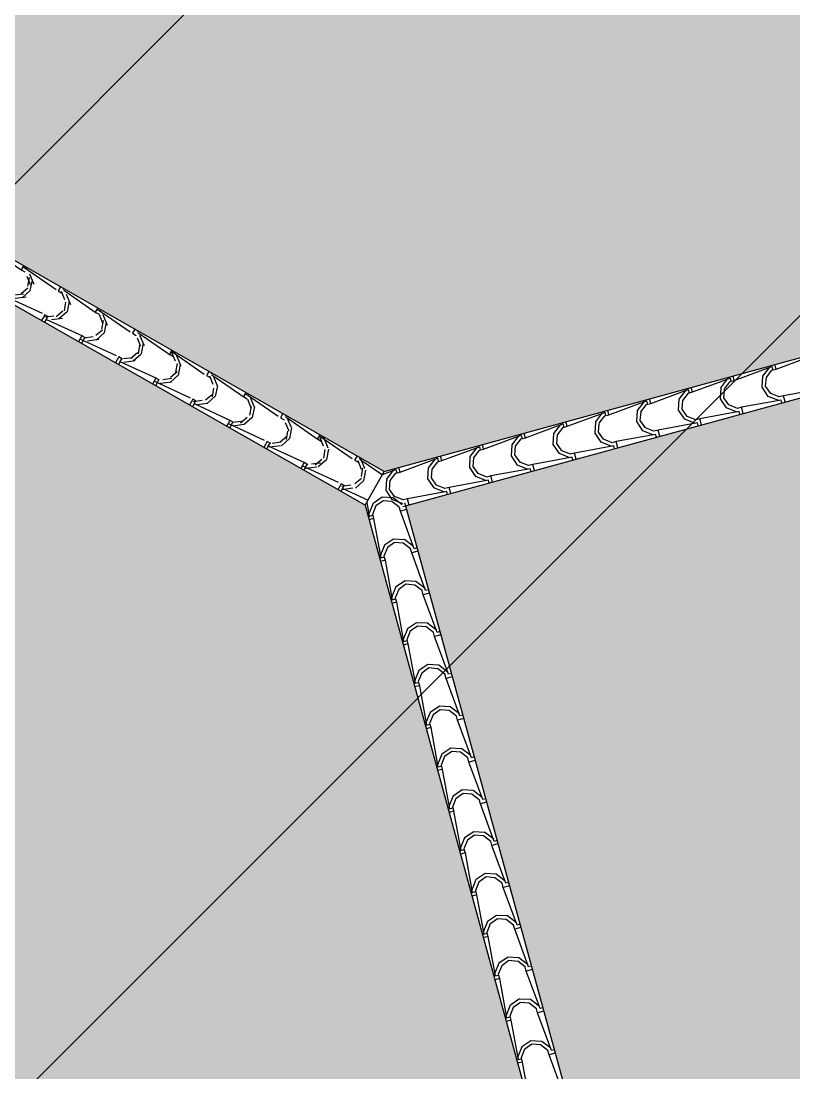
# Model space of a CAD drawing. Header units: millimetres. Extents: x 648844 to 649530, y 1246379 to 1246752.
# Drawn here: x 649079.404 to 649082.385, y 1246504.641 to 1246508.696 of the extents above; entities that cross this region are included whole.
import ezdxf

# ---------------------------------------------------------------- set-up
doc = ezdxf.new("R2010")
doc.units = ezdxf.units.MM
doc.header["$LTSCALE"] = 20
doc.header["$MEASUREMENT"] = 0
doc.layers.get('0').update_dxf_attribs({"linetype": 'CONTINUOUS'})
doc.layers.add('TECHO', color=30, linetype='CONTINUOUS')

# ---------------------------------------------------------------- blocks, each defined once
blk = doc.blocks.new('TEJA45')
at = {"layer": 'TECHO'}
for p, q in [((-2.791060866912261, 1.639021882473276), (-2.691808415566562, 1.757179392104817)), ((-2.597225072894851, 1.662638352152683), (-2.715382582526395, 1.563385900806985)), ((-2.909218587385205, 1.520864411870047), (-2.809966136039506, 1.639021921501588)), ((-2.821909946394939, 1.589240691564164), (-2.816002022904613, 1.632959047816879)), ((-2.809919850344563, 1.639012047651438), (-2.813486909935556, 1.64257910724243)), ((-2.809919850344592, 1.639012047651423), (-2.800467246893689, 1.62955944420052)), ((-2.807545004639749, 1.591933683051629), (-2.802818737377372, 1.627380892328379)), ((-2.800467246893668, 1.648464651102348), (-2.80403430648466, 1.65203171069334)), ((-2.80283039775626, 1.627196293337814), (-2.79101464344263, 1.639012047651441)), ((-2.791014643442765, 1.639012047651441), (-2.800467246893668, 1.648464651102344)), ((-2.802830843183607, 1.55154458439295), (-2.821736066400995, 1.589354950280196)), ((-2.793201017100024, 1.561195251157582), (-2.807379930822783, 1.591916288059789)), ((-2.715382543497967, 1.544480631679839), (-2.833540053129511, 1.445228180334141)), ((-2.76504403120866, 1.532674575449917), (-2.802854397095906, 1.551579798667305)), ((-2.762508671201701, 1.547003621592701), (-2.793229708103908, 1.56118253531546)), ((-2.727084105028048, 1.55159078731074), (-2.762531314304795, 1.546864520048366)), ((-2.715393815835661, 1.563391220044263), (-2.727209570149292, 1.551575465730636)), ((-2.697968289306679, 1.545965693515353), (-2.715393815835554, 1.563391220044231)), ((-2.707420892757582, 1.536513090064457), (-2.715393815835547, 1.544486013142421)), ((-3.027376307857843, 1.402706941267166), (-2.928123856512144, 1.520864450898706)), ((-2.940068521951446, 1.471082315130367), (-2.934160598461119, 1.514800671383082)), ((-2.928077393480834, 1.520854504515164), (-2.931644453071826, 1.524421564106159)), ((-2.928077393480862, 1.520854504515153), (-2.918624790029959, 1.51140190106425)), ((-2.92570245525399, 1.473777201962687), (-2.920976187991613, 1.509224411239437)), ((-2.918624790029938, 1.530307107966074), (-2.92219184962093, 1.533874167557062)), ((-2.920987940892537, 1.50903875020154), (-2.909172186578907, 1.520854504515167)), ((-2.909172186579035, 1.520854504515167), (-2.918624790029938, 1.53030710796607)), ((-2.721399827845751, 1.538451011015471), (-2.765118184098469, 1.532543087525148)), ((-2.920988373062372, 1.433386853145059), (-2.939893596279759, 1.471197219032305)), ((-2.911357425870584, 1.443038787966014), (-2.925536339593343, 1.473759824868221)), ((-2.833540014101025, 1.426322911207034), (-2.95169752373257, 1.327070459861336)), ((-2.883201762456515, 1.414517045571142), (-2.921012128343762, 1.433422268788529)), ((-2.880665134393212, 1.428847212822195), (-2.911386171295419, 1.443026126544954)), ((-2.839558204279591, 1.420292435458908), (-2.883276560532309, 1.414384511968585)), ((-2.845240586117015, 1.43343333669646), (-2.880687795393762, 1.428707069434086)), ((-2.833551358971938, 1.445233676907993), (-2.845367113285569, 1.433417922594366)), ((-2.81612583244295, 1.427808150379082), (-2.833551358971825, 1.445233676907957)), ((-2.825578435893853, 1.418355546928183), (-2.833551358971818, 1.426328470006148)), ((-3.145534028330495, 1.284549470664281), (-3.046281576984796, 1.402706980295822)), ((-3.058227097507704, 1.352923938698371), (-3.052319174017377, 1.396642294951086)), ((-3.046234936617104, 1.402696961378897), (-3.049801996208103, 1.406264020969893)), ((-3.04623493661714, 1.402696961378876), (-3.036782333166236, 1.393244357927973)), ((-3.043859905868239, 1.355620720873752), (-3.039133638605861, 1.391067930150502)), ((-3.036782333166215, 1.412149564829807), (-3.0403493927572, 1.415716624420792)), ((-3.039145484028815, 1.390881207065267), (-3.027329729715184, 1.402696961378894)), ((-3.027329729715305, 1.402696961378897), (-3.036782333166208, 1.4121495648298)), ((-3.039145902941115, 1.315229121897154), (-3.058051126158503, 1.3530394877844)), ((-3.029513834641143, 1.32488232477445), (-3.043692748363902, 1.355603361676657)), ((-3.154939876302478, 1.293992021693526), (-3.15850693589347, 1.297559081284522)), ((-2.951697484704127, 1.308165190734183), (-3.069854994335671, 1.208912739388484)), ((-3.00135949370442, 1.296359515692391), (-3.039169859591667, 1.315264738909779)), ((-2.998821597584737, 1.310690804051681), (-3.029542634486944, 1.32486971777444)), ((-2.957716580713459, 1.302133859902348), (-3.001434936966177, 1.296225936412025)), ((-2.963397067206891, 1.315275886082055), (-2.998844276483638, 1.310549618819682)), ((-2.951708902108216, 1.327076133771723), (-2.963524656421846, 1.315260379458095)), ((-2.93428337557922, 1.309650607242808), (-2.951708902108102, 1.327076133771691)), ((-2.943735979030116, 1.300198003791909), (-2.951708902108088, 1.308170926869881)), ((-3.263691748803296, 1.166392000061222), (-3.164439297457598, 1.284549509692763)), ((-3.176385673064452, 1.23476556226278), (-3.170477749574125, 1.278483918515494)), ((-3.164392479753374, 1.28453941824262), (-3.167959539344373, 1.288106477833619)), ((-3.16439247975341, 1.284539418242609), (-3.154939876302507, 1.275086814791706)), ((-3.16201735648248, 1.237464239784806), (-3.157291089220102, 1.272911449061557)), ((-3.157303027165092, 1.272723663928993), (-3.145487272851462, 1.28453941824262)), ((-3.145487272851575, 1.28453941824262), (-3.154939876302478, 1.293992021693523)), ((-3.157303432819873, 1.197071390649249), (-3.176208656037261, 1.234881756536495)), ((-3.147670243411703, 1.206725861582878), (-3.161849157134462, 1.237446898485086)), ((-3.273097419438756, 1.175834478557256), (-3.276664479029741, 1.179401538148245)), ((-3.069854955307193, 1.190007470261374), (-3.188012464938737, 1.090755018915676)), ((-3.119517224952311, 1.178201985813626), (-3.157327590839557, 1.197107209031014)), ((-3.116978060776262, 1.192534395281175), (-3.147699097678469, 1.206713309003934)), ((-3.075874957147306, 1.183975284345788), (-3.119593313400024, 1.178067360855465)), ((-3.081553548295865, 1.197118435467772), (-3.117000757572612, 1.192392168205398)), ((-3.069866445244493, 1.208918590635452), (-3.081682199558124, 1.197102836321825)), ((-3.052440918715497, 1.191493064106538), (-3.069866445244365, 1.20891859063541)), ((-3.061893522166393, 1.182040460655639), (-3.069866445244358, 1.190013383733604)), ((-3.381849469276368, 1.048234529457822), (-3.282597017930669, 1.166392039089363)), ((-3.294544248621207, 1.116607185827174), (-3.288636325130881, 1.160325542079889)), ((-3.282550022889659, 1.166381875106353), (-3.286117082480651, 1.169948934697345)), ((-3.28255002288968, 1.166381875106332), (-3.273097419438777, 1.156929271655429)), ((-3.280174807096721, 1.119307758695868), (-3.275448539834343, 1.154754967972618)), ((-3.27546057030137, 1.154566120792719), (-3.263644815987739, 1.166381875106346)), ((-3.263644815987853, 1.166381875106349), (-3.273097419438756, 1.175834478557253)), ((-3.275460962698638, 1.078913659401358), (-3.294366185916026, 1.116724025288605)), ((-3.265826652182639, 1.088569398392131), (-3.280005565905398, 1.119290435294339)), ((-3.391254962575026, 1.057676935420989), (-3.394822022166011, 1.061243995011978)), ((-3.381802359124123, 1.048224331970079), (-3.391254962575026, 1.057676935420982)), ((-3.188012425910266, 1.071849749788566), (-3.30616993554181, 0.9725972984428672)), ((-3.237674956200188, 1.060044455934861), (-3.275485322087434, 1.078949679152249)), ((-3.235134523969421, 1.074377986511426), (-3.265855560871628, 1.088556900234185)), ((-3.194033333579362, 1.065816708789466), (-3.237751689832081, 1.059908785299143)), ((-3.199710029384846, 1.078960984853495), (-3.235157238661593, 1.074234717591121)), ((-3.18802398838077, 1.090761047499182), (-3.199839742694401, 1.078945293185555)), ((-3.170598461851768, 1.073335520970264), (-3.188023988380642, 1.090761047499139)), ((-3.180051065302663, 1.063882917519361), (-3.188023988380642, 1.071855840597337)), ((-3.500007189749034, 0.9300770588549305), (-3.400754738403336, 1.048234568486471)), ((-3.412702824177472, 0.9984488093951853), (-3.406794900687146, 1.0421671656479)), ((-3.400707566025922, 1.048224331970076), (-3.404274625616914, 1.051791391561068)), ((-3.400707566025957, 1.048224331970065), (-3.391254962575054, 1.038771728519162)), ((-3.398332257710976, 1.001151277606926), (-3.393605990448599, 1.036598486883676)), ((-3.393618113437647, 1.036408577656445), (-3.381802359124016, 1.048224331970072)), ((-3.393618492577396, 0.9607559281534783), (-3.412523715794784, 0.9985662940407245)), ((-3.383983060952815, 0.9704129351997395), (-3.398161974675574, 1.001133972101947)), ((-3.518865109162199, 0.9300667888338054), (-3.522432168753198, 0.933633848424801)), ((-3.509412505711303, 0.9395193922847085), (-3.512979565302295, 0.943086451875697)), ((-3.4999599022604, 0.9300667888337983), (-3.509412505711303, 0.9395193922847014)), ((-3.306169896513282, 0.9536920293157962), (-3.424327406144826, 0.8544395779700977)), ((-3.355832687448093, 0.9418869260561102), (-3.393643053335339, 0.9607921492734981)), ((-3.353290987159291, 0.9562215777401519), (-3.384012024061498, 0.970400491462911)), ((-3.312191710014105, 0.9476581332327818), (-3.355910066266823, 0.9417502097424588)), ((-3.31786651047382, 0.9608035342392149), (-3.353313719750567, 0.9560772669768411)), ((-3.306181531517048, 0.9726035043629118), (-3.317997285830678, 0.9607877500492847)), ((-3.288756004988038, 0.9551779778339942), (-3.306181531516913, 0.9726035043628727)), ((-3.298208608438941, 0.9457253743830982), (-3.306181531516906, 0.9536982974610595)), ((-3.618164910221822, 0.8119195882518788), (-3.518912458876123, 0.9300770978834194)), ((-3.530861399734214, 0.8802904329595833), (-3.524953476243887, 0.9240087892122979)), ((-3.518865109162228, 0.9300667888337877), (-3.509412505711325, 0.9206141853828846)), ((-3.516489708325459, 0.8829947965161828), (-3.511763441063081, 0.918442005792933)), ((-3.511775656573924, 0.9182510345201713), (-3.499959902260294, 0.9300667888337983)), ((-3.511776022456154, 0.8425981969055734), (-3.530681245673541, 0.8804085627928195)), ((-3.502139469723382, 0.8522564720081682), (-3.516318383446141, 0.8829775089103755)), ((-3.471447450350816, 0.8380651689696457), (-3.502168487253023, 0.8522440826924047)), ((-3.424339074653325, 0.8544459612266415), (-3.436154828966956, 0.8426302069130145)), ((-3.406913548124315, 0.8370204346977168), (-3.42433907465319, 0.8544459612265918)), ((-3.736322630694765, 0.693762117648653), (-3.637070179349067, 0.8119196272801936)), ((-3.637022652298469, 0.8119092456975316), (-3.640589711889469, 0.8154763052885272)), ((-3.637022652298498, 0.8119092456975174), (-3.627570048847595, 0.8024566422466144)), ((-3.627570048847574, 0.8213618491484418), (-3.631137108438566, 0.8249289087394338)), ((-3.629933199710202, 0.8000934913838975), (-3.618117445396571, 0.8119092456975245)), ((-3.61811744539667, 0.8119092456975316), (-3.627570048847574, 0.8213618491484347)), ((-3.424327367116383, 0.8355343088429557), (-3.542484876747928, 0.7362818574972572)), ((-3.473990418695976, 0.8237293961773489), (-3.511800784583222, 0.8426346193947367)), ((-3.430350086447064, 0.8294995576763391), (-3.474068442699782, 0.8235916341860161)), ((-3.436022991562787, 0.8426460836249312), (-3.471470200839534, 0.8379198163625574)), ((-3.416366151575211, 0.8275678312468173), (-3.424339074653183, 0.8355407543247892)), ((-3.649019975290479, 0.7621320565275838), (-3.643112051800152, 0.8058504127802983)), ((-3.634647158939579, 0.7648383154281468), (-3.629920891677202, 0.800285524704897)), ((-3.629933552334919, 0.7244404656576862), (-3.648838775552306, 0.7622508315449323)), ((-3.620295878494325, 0.7341000088174248), (-3.634474792217084, 0.764821045719632)), ((-3.589603913543165, 0.719908760199516), (-3.620324950445372, 0.734087673922275)), ((-3.542496617789602, 0.7362884180903713), (-3.554312372103233, 0.7244726637767442)), ((-3.525071091260585, 0.7188628915614501), (-3.54249661778946, 0.7362884180903251)), ((-3.854480351167602, 0.5756046470455338), (-3.755227899821904, 0.6937621566770744)), ((-3.75518019543474, 0.6937517025612614), (-3.758747255025732, 0.697318762152257)), ((-3.755180195434768, 0.6937517025612472), (-3.745727591983865, 0.6842990991103441)), ((-3.745727591983844, 0.703204306012168), (-3.749294651574829, 0.7067713656031565)), ((-3.748090742846479, 0.6819359482476237), (-3.736274988532848, 0.6937517025612507)), ((-3.736274988532941, 0.6937517025612578), (-3.745727591983844, 0.7032043060121609)), ((-3.542484837719485, 0.7173765883701151), (-3.660642347351029, 0.6181241370244166)), ((-3.592148149943888, 0.705571866298591), (-3.629958515831134, 0.7244770895159789)), ((-3.548508462881806, 0.7113409821196583), (-3.592226819134524, 0.7054330586293354)), ((-3.554179472650858, 0.7244886330107718), (-3.589626681927605, 0.719762365748398)), ((-3.534523694711481, 0.7094102881105471), (-3.542496617789453, 0.7173832111885154)), ((-3.767178550847227, 0.6439736800919889), (-3.7612706273569, 0.6876920363447034)), ((-3.752804609553827, 0.6466818343392049), (-3.74807834229145, 0.682129043615955)), ((-3.748091082213669, 0.6062827344097776), (-3.766996305431057, 0.6440931002970238)), ((-3.738452287264877, 0.6159435456258606), (-3.752631200987636, 0.6466645825280679)), ((-3.707760376733852, 0.601752351428626), (-3.738481413636059, 0.6159312651513851)), ((-3.66065416092588, 0.618130874954101), (-3.67246991523951, 0.606315120640474)), ((-3.643228634396856, 0.6007053484251763), (-3.660654160925731, 0.6181308749540513)), ((-3.972638071640318, 0.4574471764425745), (-3.87338562029462, 0.5756046860741151)), ((-3.885337126403741, 0.5258153036581881), (-3.879429202913414, 0.5695336599109027)), ((-3.873337738571017, 0.5755941594249876), (-3.876904798162009, 0.5791612190159832)), ((-3.873337738571045, 0.5755941594249734), (-3.863885135120142, 0.5661415559740703)), ((-3.863885135120121, 0.5850467628758977), (-3.867452194711113, 0.5886138224668898)), ((-3.866248285982756, 0.5637784051113499), (-3.854432531669126, 0.5755941594249769)), ((-3.854432531669218, 0.5755941594249876), (-3.863885135120121, 0.5850467628758906)), ((-3.66064230832248, 0.5992188678973811), (-3.778799817954024, 0.4999664165516826)), ((-3.710305881191765, 0.5874143364198297), (-3.748116247079011, 0.6063195596372175)), ((-3.666666839313869, 0.59318240656334), (-3.710385195566587, 0.587274483073017)), ((-3.672335953740742, 0.6063311823963673), (-3.707783163017488, 0.6016049151339935)), ((-3.652681237847752, 0.5912527449742733), (-3.660654160925723, 0.5992256680522452)), ((-3.870962060168189, 0.5285253532493641), (-3.866235792905812, 0.5639725625261143)), ((-3.856608696035053, 0.497787082433458), (-3.870787609757812, 0.5285081193356653)), ((-3.86624861209242, 0.4881250031618727), (-3.885153835309808, 0.5259353690491189)), ((-3.828463612439649, 0.4692568065410647), (-3.866273978326895, 0.4881620297584526)), ((-3.825916839926194, 0.4835959426584964), (-3.856637876828401, 0.4977748563812554)), ((-3.790492434829723, 0.4881737317820871), (-3.825939644106469, 0.4834474645197133)), ((-3.778811704062157, 0.4999733318178308), (-3.790627458375788, 0.4881575775042037)), ((-3.761386177533133, 0.4825478052889061), (-3.778811704062008, 0.499973331817781)), ((-4.090795792113177, 0.3392897058394375), (-3.991543340767478, 0.4574472154709781)), ((-4.00349570195975, 0.4076569272280004), (-3.997587778469423, 0.451375283480715)), ((-3.99149528170728, 0.4574366162887209), (-3.995062341298265, 0.4610036758797094)), ((-3.991495281707316, 0.4574366162886996), (-3.982042678256413, 0.4479840128377965)), ((-3.982042678256384, 0.4668892197396239), (-3.985609737847369, 0.4704562793306124)), ((-3.984405829119034, 0.4456208619750761), (-3.972590074805403, 0.4574366162887031)), ((-3.972590074805481, 0.4574366162887173), (-3.982042678256384, 0.4668892197396204)), ((-3.778799778925574, 0.481061147424537), (-3.896957288557118, 0.3818086960788385)), ((-3.784825215748612, 0.4750238310066557), (-3.82854357200133, 0.4691159075163327)), ((-3.770838780984036, 0.4730952018380066), (-3.778811704062001, 0.4810681249159714)), ((-3.984406141971199, 0.3699672719140104), (-4.003311365188587, 0.4077776378012565)), ((-3.98911951078243, 0.4103688721604328), (-3.984393243520053, 0.445816081437183)), ((-3.974765104806004, 0.379630619242711), (-3.988944018528763, 0.4103516561449183)), ((-3.946621343687589, 0.3510992766623282), (-3.984431709574835, 0.3700044998797161)), ((-3.944073303117726, 0.3654395338879866), (-3.974794340019933, 0.3796184476107456)), ((-3.908648915917794, 0.3700162811679313), (-3.944096125194541, 0.3652900139055575)), ((-3.896969247198435, 0.3818157886815605), (-3.908785001512065, 0.3700000343679335)), ((-3.879543720669396, 0.3643902621526323), (-3.896969247198271, 0.3818157886815072)), ((-4.208953512586021, 0.2211322352363077), (-4.109701061240322, 0.3392897448678482)), ((-4.121654277516505, 0.2894985507923984), (-4.115746354026179, 0.333216907045113)), ((-4.109652824843558, 0.3392790731524506), (-4.11321988443455, 0.3428461327434462)), ((-4.109652824843586, 0.3392790731524329), (-4.100200221392683, 0.3298264697015298)), ((-4.107276961396558, 0.2922123910723933), (-4.10255069413418, 0.3276596003491434)), ((-4.100200221392662, 0.3487316766033537), (-4.103767280983654, 0.3522987361943422)), ((-4.102563372255311, 0.3274633188388023), (-4.09074761794168, 0.3392790731524293)), ((-4.090747617941759, 0.3392790731524435), (-4.100200221392662, 0.3487316766033466)), ((-3.896957249528676, 0.3629034269516929), (-4.01511475916022, 0.2636509756059944)), ((-3.902983592182473, 0.3568652554500957), (-3.946701948435191, 0.3509573319597727)), ((-3.888996324120292, 0.3549376587017328), (-3.896969247198264, 0.3629105817797047)), ((-4.10256367184995, 0.2518095406661018), (-4.121468895067338, 0.289619906553348)), ((-4.092921513576556, 0.2614741560511469), (-4.107100427299315, 0.2921951929533542)), ((-4.015114720131734, 0.2447457064788843), (-4.133272229763278, 0.1454932551331858)), ((-4.064779074935451, 0.2329417467835526), (-4.102589440822697, 0.2518469700009405)), ((-4.062229766308398, 0.247283125117093), (-4.092950803210606, 0.2614620388398521)), ((-4.026805397007671, 0.2518588305535268), (-4.062252606284417, 0.247132563291153)), ((-4.015126790334712, 0.2636582455452903), (-4.026942544648342, 0.2518424912316632)), ((-3.997701263805673, 0.246232719016362), (-4.015126790334548, 0.263658245545237)), ((-4.007153867256569, 0.2367801155654625), (-4.015126790334541, 0.2447530386434345)), ((-4.327111233058744, 0.1029747646333448), (-4.227858781713046, 0.2211322742648854)), ((-4.239812853073012, 0.1713401743586012), (-4.233904929582685, 0.2150585306113157)), ((-4.227810367979828, 0.2211215300161697), (-4.231377427570827, 0.2246885896071689)), ((-4.227810367979856, 0.2211215300161555), (-4.218357764528953, 0.2116689265652525)), ((-4.22543441201104, 0.1740559099816537), (-4.220708144748663, 0.2095031192584038)), ((-4.218357764528932, 0.2305741334670763), (-4.221924824119924, 0.2341411930580684)), ((-4.220720915391588, 0.2093057757025285), (-4.208905161077958, 0.2211215300161555)), ((-4.208905161078029, 0.2211215300161768), (-4.218357764528932, 0.2305741334670799)), ((-4.021141968616334, 0.2387066798935287), (-4.064860324869052, 0.2327987564032057)), ((-4.220721201728708, 0.1336518094182217), (-4.239626424946096, 0.1714621753054679)), ((-4.211077922346732, 0.1433176928587514), (-4.225256836069491, 0.1740387297609587)), ((-4.13327219073485, 0.1265879860060402), (-4.251429700366394, 0.02733553466034166)), ((-4.182936806183349, 0.1147842169048019), (-4.220747172070595, 0.1336894401221898)), ((-4.180386229499931, 0.1291267163465832), (-4.211107266402138, 0.1433056300693423)), ((-4.144961878098442, 0.1337013799390085), (-4.180409087375189, 0.1289751126766348)), ((-4.133284333470989, 0.14550070240902), (-4.14510008778462, 0.133684948095393)), ((-4.115858806941944, 0.1280751758800847), (-4.133284333470819, 0.1455007024089596)), ((-4.12531141039284, 0.1186225724291852), (-4.133284333470812, 0.1265954955071535)), ((-4.381066017177957, 0.06124925080029442), (-4.346016502185769, 0.1029748036619225)), ((-4.35797142862927, 0.05318179792661226), (-4.352063505138943, 0.09690015417932685)), ((-4.345967911116098, 0.1029639868798995), (-4.349534970707083, 0.106531046470888)), ((-4.345967911116134, 0.1029639868798853), (-4.336515307665231, 0.09351138342898224)), ((-4.343591862625289, 0.05589942889270816), (-4.338865595362911, 0.09134663816945832)), ((-4.336515307665202, 0.1124165903308096), (-4.340082367256187, 0.1159836499217981)), ((-4.338878458527866, 0.0911482325662547), (-4.327062704214235, 0.1029639868798817)), ((-4.327062704214299, 0.1029639868798995), (-4.336515307665202, 0.1124165903308025)), ((-4.139300345048383, 0.1205481043372068), (-4.183018701301101, 0.1146401808468838)), ((-4.381066017177965, 0.07500000000003837), (-4.381066017177972, -0.07499999999996376)), ((-4.338878731607451, 0.01549407817028481), (-4.357783954824839, 0.05330444405753099)), ((-4.329234331117675, 0.02516122966800793), (-4.343413244840434, 0.05588226657021522)), ((-4.30109453743124, -0.003373312973963039), (-4.338904903318486, 0.01553191024342482)), ((-4.30109453743124, 0.003373312974005671), (-4.338904903318486, -0.01553191024338219)), ((-4.298542692691456, 0.01097030757607342), (-4.329263729593663, 0.02514922129883246)), ((-4.257458721482493, -0.002389528778763861), (-4.301177077735211, 0.003518394711559125)), ((-4.257458721483125, 0.002389528780526007), (-4.301177077735844, -0.003518394709796979)), ((-4.263118359186514, 0.01554392932484205), (-4.29856556846326, 0.01081766206246826)), ((-4.251441876607267, 0.02734315927274977), (-4.263257630920897, 0.01552740495912275)), ((-4.234016350078214, 0.009917632743814409), (-4.251441876607089, 0.02734315927269293)), ((-4.243468953529117, 0.0004650292929184729), (-4.251441876607082, 0.008437952370883295)), ((-4.338878731607565, -0.01549407817016046), (-4.357783954824953, -0.05330444405740664)), ((-4.329234331119117, -0.0251612296676953), (-4.343413244841877, -0.05588226656990258)), ((-4.298542692692415, -0.01097030757503248), (-4.329263729594622, -0.02514922129779151)), ((-4.26311835918694, -0.01554392932355597), (-4.298565568463687, -0.01081766206118218)), ((-4.251441876607259, -0.0273431592726503), (-4.26325763092089, -0.01552740495902327)), ((-4.243468953529124, -0.0004650292928261024), (-4.251441876607103, -0.008437952370801582)), ((-4.234016350078228, -0.009917632743729143), (-4.251441876607103, -0.02734315927260411)), ((-4.133272190734765, -0.1265879860058945), (-4.251429700366309, -0.027335534660196)), ((-4.381066017177957, -0.06124925080087706), (-4.346016502186039, -0.102974803662196)), ((-4.35797142863111, -0.05318179792779887), (-4.352063505140784, -0.09690015418051345)), ((-4.343591862623768, -0.05589942889180222), (-4.338865595361391, -0.09134663816855237)), ((-4.345967911116119, -0.1029639868798178), (-4.349534970707111, -0.1065310464708098)), ((-4.345967911116119, -0.1029639868798107), (-4.336515307665216, -0.09351138342890764)), ((-4.336515307665216, -0.1124165903307208), (-4.340082367256201, -0.1159836499217093)), ((-4.338878458527873, -0.09114823256618365), (-4.327062704214242, -0.1029639868798107)), ((-4.327062704214313, -0.1029639868798071), (-4.336515307665216, -0.1124165903307102)), ((-4.327111233059028, -0.1029747646336112), (-4.22785878171333, -0.2211322742651518)), ((-4.182936806183335, -0.1147842169047451), (-4.220747172070581, -0.1336894401221329)), ((-4.139300345048618, -0.1205481043353416), (-4.183018701301336, -0.1146401808450186)), ((-4.125311410392847, -0.1186225724290999), (-4.133284333470819, -0.1265954955070754)), ((-4.220721201728821, -0.133651809418069), (-4.239626424946209, -0.1714621753053152)), ((-4.211077922348551, -0.1433176928592701), (-4.22525683607131, -0.1740387297614774)), ((-4.18038622950089, -0.1291267163455458), (-4.211107266403097, -0.1433056300683049)), ((-4.144961878097952, -0.1337013799378433), (-4.180409087374699, -0.1289751126754695)), ((-4.133284333470982, -0.1455007024089205), (-4.145100087784613, -0.1336849480952935)), ((-4.115858806941951, -0.1280751758799994), (-4.133284333470826, -0.1455007024088779)), ((-4.015114720131677, -0.2447457064787315), (-4.133272229763222, -0.145493255133033)), ((-4.239812853075087, -0.1713401743580043), (-4.23390492958476, -0.2150585306107189)), ((-4.225434412009413, -0.1740559099816323), (-4.220708144747036, -0.2095031192583825)), ((-4.227810367979835, -0.2211215300160916), (-4.231377427570827, -0.22468858960708)), ((-4.227810367979849, -0.2211215300160809), (-4.218357764528946, -0.2116689265651779)), ((-4.218357764528939, -0.2305741334669946), (-4.221924824119924, -0.2341411930579831)), ((-4.220720915391595, -0.2093057757024575), (-4.208905161077965, -0.2211215300160845)), ((-4.208905161078043, -0.2211215300160916), (-4.218357764528946, -0.2305741334669946)), ((-4.208953512586156, -0.2211322352367517), (-4.109701061240457, -0.3392897448682923)), ((-4.064779074935444, -0.2329417467835064), (-4.10258944082269, -0.2518469700008943)), ((-4.021141968615652, -0.2387066798917949), (-4.06486032486837, -0.232798756401472)), ((-4.007153867256584, -0.2367801155653737), (-4.015126790334556, -0.2447530386433456)), ((-4.102563671850049, -0.2518095406659526), (-4.121468895067437, -0.2896199065531988)), ((-4.092921513577991, -0.2614741560508413), (-4.10710042730075, -0.2921951929530486)), ((-4.062229766308533, -0.2472831251156791), (-4.092950803210741, -0.2614620388384381)), ((-4.026805397007173, -0.2518588305523757), (-4.06225260628392, -0.2471325632900019)), ((-4.015126790334705, -0.2636582455451908), (-4.026942544648335, -0.2518424912315638)), ((-3.997701263805688, -0.2462327190162696), (-4.015126790334563, -0.2636582455451446)), ((-3.896957249528668, -0.3629034269514939), (-4.015114759160213, -0.2636509756057954)), ((-4.121654277518559, -0.2894985507918193), (-4.115746354028232, -0.3332169070445339)), ((-4.107276961395293, -0.2922123910696612), (-4.102550694132916, -0.3276596003464114)), ((-4.109652824843572, -0.3392790731523618), (-4.113219884434571, -0.3428461327433574)), ((-4.109652824843586, -0.3392790731523547), (-4.100200221392683, -0.3298264697014517)), ((-4.100200221392676, -0.3487316766032613), (-4.103767280983661, -0.3522987361942498)), ((-4.102563372255318, -0.3274633188387313), (-4.090747617941688, -0.3392790731523583)), ((-4.090747617941773, -0.3392790731523512), (-4.100200221392676, -0.3487316766032542)), ((-4.09079579211361, -0.3392897058395334), (-3.991543340767912, -0.457447215471074)), ((-3.946621343687561, -0.3510992766622749), (-3.984431709574807, -0.3700044998796628)), ((-3.902983592182693, -0.3568652554482519), (-3.946701948435411, -0.3509573319579289)), ((-3.888996324120313, -0.354937658701644), (-3.896969247198278, -0.3629105817796088)), ((-3.87954372066941, -0.3643902621525434), (-3.896969247198278, -0.3818157886814149)), ((-3.984406141971292, -0.3699672719138363), (-4.003311365188679, -0.4077776378010824)), ((-3.974765104807034, -0.3796306192415919), (-3.988944018529793, -0.4103516561437992)), ((-3.94407330311784, -0.3654395338865797), (-3.974794340020047, -0.3796184476093387)), ((-3.908648915918178, -0.3700162811666665), (-3.944096125194925, -0.3652900139042927)), ((-3.896969247198427, -0.381815788681461), (-3.908785001512058, -0.370000034367834)), ((-3.778799778925574, -0.4810611474243274), (-3.896957288557118, -0.3818086960786289)), ((-4.003495701961803, -0.4076569272274284), (-3.997587778471477, -0.451375283480143)), ((-3.989119510780938, -0.4103688721594914), (-3.984393243518561, -0.4458160814362415)), ((-3.984405829119041, -0.4456208619750051), (-3.97259007480541, -0.4574366162886321)), ((-3.991495281707294, -0.457436616288625), (-3.995062341298279, -0.4610036758796134)), ((-3.991495281707302, -0.457436616288625), (-3.982042678256398, -0.4479840128377219)), ((-3.982042678256391, -0.4668892197395316), (-3.985609737847383, -0.47045627933052)), ((-3.972590074805495, -0.457436616288625), (-3.982042678256398, -0.466889219739528)), ((-3.972638071640603, -0.4574471764428409), (-3.873385620294904, -0.5756046860743815)), ((-3.828463612439656, -0.4692568065410221), (-3.866273978326902, -0.4881620297584099)), ((-3.825916839927132, -0.4835959426574767), (-3.856637876829339, -0.4977748563802358)), ((-3.784825215747915, -0.4750238310049539), (-3.828543572000633, -0.4691159075146309)), ((-3.790492434830099, -0.4881737317808401), (-3.825939644106846, -0.4834474645184663)), ((-3.770838780984029, -0.4730952018379142), (-3.778811704062008, -0.4810681249158897)), ((-3.761386177533133, -0.4825478052888172), (-3.778811704062015, -0.4999733318176993)), ((-3.885337126405283, -0.5258153036612399), (-3.879429202914956, -0.5695336599139544)), ((-3.866248612092527, -0.4881250031617235), (-3.885153835309914, -0.5259353690489696)), ((-3.856608696036851, -0.4977870824339909), (-3.87078760975961, -0.5285081193361982)), ((-3.77881170406215, -0.4999733318177313), (-3.790627458375781, -0.4881575775041043)), ((-3.660642308322466, -0.5992188678971608), (-3.77879981795401, -0.4999664165514623)), ((-3.873337738571038, -0.5755941594248988), (-3.863885135120135, -0.5661415559739957)), ((-3.870962060166704, -0.5285253532484191), (-3.866235792904327, -0.5639725625251693)), ((-3.866248285982763, -0.5637784051112789), (-3.854432531669133, -0.5755941594249059)), ((-3.873337738571024, -0.5755941594249059), (-3.876904798162016, -0.5791612190158979)), ((-3.863885135120128, -0.585046762875816), (-3.86745219471112, -0.5886138224668045)), ((-3.854432531669225, -0.575594159424913), (-3.863885135120128, -0.585046762875816)), ((-3.854480351167879, -0.5756046470457967), (-3.755227899822181, -0.6937621566773373)), ((-3.748091082213755, -0.6062827344096036), (-3.766996305431142, -0.6440931002968497)), ((-3.710305881191751, -0.5874143364197764), (-3.748116247078997, -0.6063195596371642)), ((-3.707760376734775, -0.60175235142761), (-3.738481413636983, -0.615931265150369)), ((-3.666666839314047, -0.5931824065615281), (-3.710385195566765, -0.5872744830712051)), ((-3.672335953740216, -0.6063311823952517), (-3.707783163016963, -0.601604915132878)), ((-3.660654160925873, -0.6181308749540015), (-3.672469915239503, -0.6063151206403745)), ((-3.652681237847766, -0.591252744974188), (-3.660654160925738, -0.5992256680521599)), ((-3.64322863439687, -0.6007053484250875), (-3.660654160925738, -0.6181308749539589)), ((-3.76717855084901, -0.643973680093243), (-3.761270627358684, -0.6876920363459575)), ((-3.75280460955247, -0.6466818343373433), (-3.748078342290093, -0.6821290436140934)), ((-3.738452287266668, -0.6159435456263971), (-3.752631200989427, -0.6466645825286044)), ((-3.542484837719407, -0.7173765883699588), (-3.660642347350951, -0.6181241370242603)), ((-3.755180195434768, -0.693751702561169), (-3.745727591983865, -0.684299099110266)), ((-3.748090742846486, -0.6819359482475527), (-3.736274988532855, -0.6937517025611797)), ((-3.755180195434754, -0.6937517025611761), (-3.758747255025746, -0.6973187621521681)), ((-3.745727591983851, -0.7032043060120756), (-3.749294651574843, -0.7067713656030641)), ((-3.736274988532955, -0.693751702561169), (-3.745727591983858, -0.7032043060120721)), ((-3.736322630694985, -0.6937621176489728), (-3.637070179349287, -0.8119196272805134)), ((-3.629933552335011, -0.7244404656575156), (-3.648838775552399, -0.7622508315447618)), ((-3.592148149943888, -0.705571866298552), (-3.629958515831134, -0.7244770895159398)), ((-3.589603913543264, -0.7199087601981269), (-3.620324950445472, -0.7340876739208859)), ((-3.548508462881067, -0.7113409821179886), (-3.592226819133785, -0.7054330586276656)), ((-3.554179472650326, -0.7244886330096598), (-3.589626681927072, -0.719762365747286)), ((-3.542496617789595, -0.7362884180902718), (-3.554312372103226, -0.7244726637766448)), ((-3.534523694711496, -0.7094102881104618), (-3.54249661778946, -0.7173832111884266)), ((-3.525071091260592, -0.7188628915613613), (-3.542496617789467, -0.7362884180902363)), ((-3.649019975292497, -0.7621320565270508), (-3.64311205180217, -0.8058504127797654)), ((-3.634647158938243, -0.764838315426271), (-3.629920891675866, -0.8002855247030212)), ((-3.620295878495718, -0.7341000088171477), (-3.634474792218477, -0.7648210457193549)), ((-3.424327367116369, -0.8355343088427567), (-3.542484876747913, -0.7362818574970582)), ((-3.637022652298491, -0.8119092456974428), (-3.627570048847588, -0.8024566422465398)), ((-3.629933199710209, -0.8000934913838265), (-3.618117445396578, -0.8119092456974535)), ((-3.637022652298477, -0.8119092456974428), (-3.640589711889469, -0.8154763052884348)), ((-3.627570048847581, -0.821361849148353), (-3.631137108438573, -0.8249289087393414)), ((-3.618117445396678, -0.8119092456974499), (-3.627570048847581, -0.821361849148353)), ((-3.618164910222042, -0.8119195882522163), (-3.518912458876343, -0.9300770978837569)), ((-3.51177602245626, -0.8425981969054241), (-3.530681245673648, -0.8804085627926703)), ((-3.473990418696012, -0.8237293961773169), (-3.511800784583258, -0.8426346193947047)), ((-3.471447450351725, -0.8380651689686403), (-3.502168487253932, -0.8522440826913993)), ((-3.430350086447213, -0.8294995576745663), (-3.474068442699931, -0.8235916341842433)), ((-3.436022991562247, -0.8426460836238334), (-3.471470200838993, -0.8379198163614596)), ((-3.424339074653318, -0.854445961226542), (-3.436154828966949, -0.842630206912915)), ((-3.416366151575225, -0.827567831246732), (-3.42433907465319, -0.8355407543246969)), ((-3.406913548124322, -0.8370204346976315), (-3.424339074653197, -0.8544459612265065)), ((-3.530861399736224, -0.8802904329590646), (-3.524953476245898, -0.9240087892117792)), ((-3.516489708323888, -0.8829947965161011), (-3.511763441061511, -0.9184420057928513)), ((-3.502139469724781, -0.8522564720078947), (-3.51631838344754, -0.882977508910102)), ((-3.306169896513211, -0.9536920293156292), (-3.424327406144755, -0.8544395779699308)), ((-3.518865109162206, -0.9300667888337131), (-3.522432168753198, -0.9336338484247051)), ((-3.518865109162221, -0.9300667888337131), (-3.509412505711317, -0.92061418538281)), ((-3.511775656573931, -0.9182510345201003), (-3.499959902260301, -0.9300667888337273)), ((-3.499959902260414, -0.9300667888337202), (-3.509412505711317, -0.9395193922846232)), ((-3.500007189749233, -0.9300770588552822), (-3.400754738403535, -1.048234568486823)), ((-3.50941250571131, -0.9395193922846232), (-3.512979565302302, -0.9430864518756117)), ((-3.393618492577495, -0.9607559281533291), (-3.412523715794883, -0.9985662940405753)), ((-3.383983060954591, -0.9704129352002937), (-3.39816197467735, -1.001133972102501)), ((-3.355832687448071, -0.9418869260560534), (-3.393643053335317, -0.9607921492734413)), ((-3.353290987160214, -0.9562215777391607), (-3.384012024062422, -0.9704004914619198)), ((-3.312191710013344, -0.9476581332311405), (-3.355910066266063, -0.9417502097408175)), ((-3.317866510474161, -0.9608035342380035), (-3.353313719750908, -0.9560772669756297)), ((-3.306181531517041, -0.9726035043628123), (-3.317997285830671, -0.9607877500491853)), ((-3.298208608438955, -0.9457253743830059), (-3.30618153151692, -0.9536982974609707)), ((-3.288756004988052, -0.9551779778339053), (-3.30618153151692, -0.9726035043627768)), ((-3.188012425910209, -1.071849749788395), (-3.306169935541753, -0.9725972984426967)), ((-3.412702824179448, -0.9984488093946737), (-3.406794900689121, -1.042167165647388)), ((-3.398332257709647, -1.001151277605036), (-3.39360599044727, -1.036598486881786)), ((-3.400707566025936, -1.048224331969987), (-3.404274625616935, -1.051791391560982)), ((-3.40070756602595, -1.048224331969987), (-3.391254962575047, -1.038771728519084)), ((-3.393618113437654, -1.036408577656374), (-3.381802359124023, -1.048224331970001)), ((-3.381802359124137, -1.04822433196999), (-3.39125496257504, -1.057676935420893)), ((-3.381849469276574, -1.048234529458174), (-3.282597017930875, -1.166392039089715)), ((-3.391254962575033, -1.057676935420893), (-3.394822022166032, -1.061243995011893)), ((-3.275460962698737, -1.078913659401216), (-3.294366185916125, -1.116724025288462)), ((-3.265826652184032, -1.088569398391872), (-3.280005565906791, -1.119290435294079)), ((-3.237674956200188, -1.060044455934815), (-3.275485322087434, -1.078949679152203)), ((-3.235134523970345, -1.074377986510438), (-3.265855560872552, -1.088556900233197)), ((-3.194033333579469, -1.065816708787722), (-3.237751689832187, -1.059908785297399)), ((-3.199710029384271, -1.078960984852415), (-3.235157238661017, -1.074234717590041)), ((-3.188023988380763, -1.090761047499083), (-3.199839742694394, -1.078945293185456)), ((-3.180051065302678, -1.063882917519276), (-3.188023988380642, -1.071855840597241)), ((-3.170598461851775, -1.073335520970172), (-3.188023988380657, -1.090761047499054)), ((-3.069854955307157, -1.19000747026119), (-3.188012464938701, -1.090755018915491)), ((-3.294544248622685, -1.11660718583029), (-3.288636325132359, -1.160325542083005)), ((-3.280174807095413, -1.119307758693967), (-3.275448539833036, -1.154754967970717)), ((-3.282550022889659, -1.166381875106257), (-3.286117082480651, -1.169948934697253)), ((-3.28255002288968, -1.166381875106261), (-3.273097419438777, -1.156929271655358)), ((-3.27309741943877, -1.175834478557171), (-3.276664479029762, -1.179401538148159)), ((-3.275460570301377, -1.154566120792648), (-3.263644815987746, -1.166381875106275)), ((-3.263644815987867, -1.166381875106268), (-3.27309741943877, -1.175834478557171)), ((-3.263691748803474, -1.166392000061592), (-3.164439297457776, -1.284549509693132))]:
    blk.add_line(p, q, dxfattribs=at)

msp = doc.modelspace()

# ---------------------------------------------------------------- hatches: boundary and pattern name
h = msp.add_hatch()
h.set_pattern_fill('ANSI31', color=2, scale=20, style=0)
h.set_pattern_definition([(45, (-526.4316489867633, -3378.367883687839), (-1.767766952966369, 1.767766952966369), [])])
edge = h.paths.add_edge_path()
edge.add_line((649057.8519686605, 1246574.731937029), (649143.484031076, 1246525.395827967))
edge.add_line((649021.4650291716, 1246521.520933308), (649057.8519686605, 1246574.731937029))
edge.add_line((649021.4650291716, 1246521.520933308), (649126.0130467353, 1246470.828113168))
edge.add_line((649143.484031076, 1246525.395827967), (649148.0277335674, 1246486.904175728))
h.paths.add_polyline_path([(649085.8330108997, 1246502.103295551), (649115.3070900415, 1246502.103295551), (649115.3070900415, 1246507.529080002), (649085.8330108997, 1246507.529080002)], flags=24)
at = {"layer": 'TECHO'}
h = msp.add_hatch(dxfattribs=at)
h.set_pattern_fill('SPANTILE', color=254, scale=0.2049999999999998, angle=119.4953358696795, style=0, pattern_type=2)
h.set_pattern_definition([(65.2814235871566, (649136.813137338, 1246496.220302047), (-1.040302485823591, -2.23861476540898), [0.1893117599999998, -4.543480804999994]), (330.3117235871564, (649136.8923001009, 1246496.392267674), (0.279622828483534, 0.07655765011328423), [0.01639999999999998, -0.1885999999999999]), (150.3117235871565, (649137.078512947, 1246496.304982304), (-0.279622828483534, -0.07655765011328432), [0.05739999999999975, -0.147599999999999]), (240.3117235871565, (649137.0286476801, 1246496.333411428), (0.07655765011328433, -0.2796228284835339), [0.02049999999999987, -0.184499999999999]), (60.31172358715661, (649136.904516668, 1246496.380583262), (-0.07655765011328433, 0.279622828483534), [0.02049999999999998, -0.1844999999999998]), (150.3117235871565, (649136.9146699269, 1246496.398392285), (-0.279622828483534, -0.07655765011328432), [0.01639999999999988, -0.188599999999999]), (150.3117235871565, (649137.0703903397, 1246496.290735085), (-0.279622828483534, -0.07655765011328432), [0.04099999999999976, -0.163999999999999]), (235.3420235871566, (649137.0347722919, 1246496.311041602), (-1.396479868146022, -2.035551352282894), [0.1893117599999985, -4.543480804999954]), (203.0078235871564, (649137.0296956624, 1246496.30213709), (4.041225704783784, 1.707613754292943), [0.05412163999999994, -5.358033749999993]), (168.7466235871565, (649136.9798793804, 1246496.280983354), (-0.4577129830537749, 0.02497526756763925), [0.0518613099999999, -0.5964054749999982]), (131.8768235871565, (649136.9290151158, 1246496.291103956), (0.2546481289333908, -0.3811551774235576), [0.05186130999999999, -0.5964054749999996]), (97.6156235871565, (649136.8943960657, 1246496.329718997), (-0.5891154912266264, 4.347458207832761), [0.05412163999999994, -5.358033749999992]), (170.5366235871566, (649136.9780821498, 1246496.298526301), (2.365123348162453, -0.4044957615949052), [0.04150942499999993, -4.109424259999991]), (130.0868235871565, (649136.9371377232, 1246496.305351175), (-1.552860942011804, 1.829220644959383), [0.04150942499999978, -4.109424259999972]), (97.7171235871565, (649136.910407859, 1246496.337108684), (-0.4609812710911503, 3.330498671331836), [0.04387184499999996, -4.343319624999995]), (202.9063235871565, (649137.0184944212, 1246496.315602405), (3.100827059804226, 1.299844866599788), [0.04387184499999995, -4.343319624999993])])
h.paths.add_polyline_path([(649080.8051489715, 1246506.959916425), (649086.6363079557, 1246508.556423519), (649076.6564193948, 1246514.246145366), (649078.2529264888, 1246508.414986382)])
h = msp.add_hatch(dxfattribs=at)
h.set_pattern_fill('SPANTILE', color=254, scale=0.1644999999999998, angle=209.4953358696795, style=0, pattern_type=2)
h.set_pattern_definition([(155.2814235871565, (649137.1464636903, 1246496.092034558), (1.796351848340378, -0.8347793117950284), [0.1519111439999999, -3.645866304499998]), (60.31172358715661, (649137.0084717597, 1246496.155557849), (-0.06143284606651353, 0.2243802696855676), [0.01315999999999999, -0.1513399999999998]), (240.3117235871565, (649137.078512947, 1246496.304982304), (0.06143284606651357, -0.2243802696855676), [0.04605999999999975, -0.1184399999999995]), (330.3117235871564, (649137.0557003077, 1246496.264968467), (0.2243802696855676, 0.06143284606651348), [0.01644999999999999, -0.1480499999999999]), (150.3117235871565, (649137.0178477878, 1246496.165360899), (-0.2243802696855677, -0.06143284606651346), [0.01644999999999988, -0.148049999999999]), (240.3117235871565, (649137.003557132, 1246496.17350827), (0.06143284606651357, -0.2243802696855676), [0.01315999999999993, -0.151339999999999]), (240.3117235871565, (649137.0899454717, 1246496.298464407), (0.06143284606651357, -0.2243802696855676), [0.03289999999999975, -0.131599999999999]), (325.3420235871563, (649137.0736507294, 1246496.269883095), (1.633405841222127, -1.120589942975711), [0.1519111439999995, -3.645866304499992]), (293.0078235871565, (649137.0807960571, 1246496.265809409), (-1.370255915030192, 3.242837211887477), [0.04342931599999998, -4.299495374999998]), (258.7466235871564, (649137.0977706405, 1246496.225834881), (-0.02004112934086161, -0.3672867595724195), [0.04161553899999997, -0.4785790274999997]), (221.8768235871564, (649137.0896494742, 1246496.185019409), (0.3058537887130501, 0.204339596144111), [0.04161553899999997, -0.4785790274999996]), (187.6156235871566, (649137.0586632593, 1246496.157239732), (-3.48857012287068, -0.4727292600330723), [0.04342931599999996, -4.299495374999995]), (260.5366235871566, (649137.0836934955, 1246496.224392712), (0.3245831843042036, 1.897867272062065), [0.03330878249999996, -3.297562393999997]), (220.0868235871565, (649137.0782169496, 1246496.191537307), (-1.467838029735701, -1.246076219321667), [0.03330878249999984, -3.29756239399999]), (187.7171235871565, (649137.0527334855, 1246496.17008822), (-2.672522104556523, -0.3699093614365561), [0.03520448049999997, -3.485249162499998]), (292.9063235871564, (649137.0699909632, 1246496.256821097), (-1.043046246613001, 2.488224640672171), [0.03520448049999997, -3.485249162499997])])
h.paths.add_polyline_path([(649080.730856833, 1246506.829606495), (649078.1786343504, 1246508.284676452), (649078.2529264888, 1246508.414986382), (649080.8051489715, 1246506.959916425)])
h = msp.add_hatch(dxfattribs=at)
h.set_pattern_fill('SPANTILE', color=254, scale=0.2049999999999998, angle=389.4953358696796, style=0, pattern_type=2)
h.set_pattern_definition([(335.2814235871566, (649136.9938326897, 1246496.570357913), (-2.238614765408981, 1.040302485823592), [0.1893117599999997, -4.543480804999992]), (240.3117235871565, (649137.1657983167, 1246496.49119515), (0.07655765011328429, -0.279622828483534), [0.01639999999999987, -0.1885999999999989]), (60.31172358715661, (649137.078512947, 1246496.304982304), (-0.0765576501132843, 0.2796228284835339), [0.05739999999999995, -0.1475999999999998]), (150.3117235871565, (649137.1069420718, 1246496.35484757), (-0.279622828483534, -0.07655765011328423), [0.02049999999999988, -0.184499999999999]), (330.3117235871564, (649137.154113905, 1246496.478978583), (0.279622828483534, 0.07655765011328423), [0.02049999999999999, -0.1844999999999999]), (60.31172358715661, (649137.1719229294, 1246496.468825323), (-0.0765576501132843, 0.2796228284835339), [0.01639999999999997, -0.1885999999999998]), (60.31172358715661, (649137.064265728, 1246496.313104911), (-0.0765576501132843, 0.2796228284835339), [0.04099999999999995, -0.1639999999999998]), (145.3420235871565, (649137.0845722458, 1246496.348722958), (-2.035551352282895, 1.396479868146023), [0.1893117599999999, -4.543480804999996]), (113.0078235871565, (649137.0756677337, 1246496.353799588), (1.707613754292944, -4.041225704783783), [0.05412163999999993, -5.358033749999991]), (78.74662358715663, (649137.054513998, 1246496.403615869), (0.02497526756763924, 0.4577129830537747), [0.05186130999999986, -0.5964054749999975]), (41.87682358715666, (649137.0646346002, 1246496.454480134), (-0.3811551774235577, -0.2546481289333904), [0.05186130999999986, -0.5964054749999976]), (7.615623587156544, (649137.1032496404, 1246496.489099185), (4.347458207832762, 0.5891154912266239), [0.05412163999999973, -5.358033749999967]), (80.53662358715663, (649137.0720569439, 1246496.405413101), (-0.4044957615949052, -2.365123348162451), [0.04150942499999995, -4.109424259999995]), (40.08682358715657, (649137.0788818193, 1246496.446357527), (1.829220644959383, 1.552860942011802), [0.04150942499999993, -4.109424259999991]), (7.717123587156362, (649137.1106393279, 1246496.473087391), (3.330498671331837, 0.4609812710911489), [0.04387184499999993, -4.343319624999991]), (112.9063235871564, (649137.0891330482, 1246496.365000829), (1.299844866599789, -3.100827059804226), [0.04387184499999994, -4.343319624999991])])
h.paths.add_polyline_path([(649082.4720394379, 1246501.038058072), (649080.8871340087, 1246506.82684258), (649086.675918517, 1246508.411748009)])
h = msp.add_hatch(dxfattribs=at)
h.set_pattern_fill('SPANTILE', color=254, scale=0.2049999999999998, angle=119.4953358696795, style=0, pattern_type=2)
h.set_pattern_definition([(235.3420235871566, (649118.5027679417, 1246464.103539404), (1.396479868146021, 2.035551352282895), [0.1893117599999989, -4.543480804999967]), (330.3117235871564, (649118.3951107406, 1246463.947818991), (0.07655765011328441, -0.2796228284835339), [0.01639999999999998, -0.1885999999999999]), (150.3117235871565, (649118.5650783728, 1246463.832039183), (-0.07655765011328439, 0.2796228284835339), [0.05739999999999975, -0.147599999999999]), (60.31172358715661, (649118.5152131061, 1246463.860468308), (0.279622828483534, 0.07655765011328433), [0.02049999999999998, -0.1844999999999998]), (240.3117235871565, (649118.4113886117, 1246463.943258188), (-0.279622828483534, -0.07655765011328436), [0.02049999999999987, -0.184499999999999]), (150.3117235871565, (649118.4012353529, 1246463.925449164), (-0.07655765011328439, 0.2796228284835339), [0.01639999999999988, -0.188599999999999]), (150.3117235871565, (649118.57320098, 1246463.846286403), (-0.07655765011328439, 0.2796228284835339), [0.04099999999999976, -0.163999999999999]), (65.28142358715664, (649118.5375829319, 1246463.86659292), (1.04030248582359, 2.23861476540898), [0.1893117599999997, -4.543480804999993]), (97.6156235871565, (649118.5426595615, 1246463.875497432), (0.5891154912266249, -4.347458207832761), [0.05412163999999994, -5.358033749999992]), (131.8768235871565, (649118.5354869671, 1246463.929141596), (-0.2546481289333908, 0.3811551774235575), [0.05186130999999998, -0.5964054749999995]), (168.7466235871565, (649118.5008679172, 1246463.967756636), (0.4577129830537752, -0.02497526756763907), [0.05186130999999999, -0.5964054749999996]), (203.0078235871564, (649118.4500036524, 1246463.977877239), (-4.041225704783784, -1.707613754292942), [0.05412163999999995, -5.358033749999993]), (130.0868235871565, (649118.5194751739, 1246463.921751909), (1.552860942011804, -1.829220644959382), [0.04150942499999978, -4.109424259999972]), (170.5366235871566, (649118.49274531, 1246463.953509417), (-2.365123348162453, 0.4044957615949042), [0.04150942499999992, -4.10942425999999]), (202.9063235871565, (649118.451800883, 1246463.960334293), (-3.100827059804226, -1.299844866599789), [0.04387184499999992, -4.34331962499999]), (97.7171235871565, (649118.5253663651, 1246463.878277332), (0.4609812710911512, -3.330498671331836), [0.04387184499999996, -4.343319624999995])])
h.paths.add_polyline_path([(649080.730856833, 1246506.829606495), (649082.3273639268, 1246500.99844751), (649072.3474753657, 1246506.688169358), (649078.1786343504, 1246508.284676452)])

# ---------------------------------------------------------------- linework, layer by layer
at = {"layer": 'TECHO', "color": 254}
for p, q in [((649080.8051489715, 1246506.959916425), (649086.6363079557, 1246508.556423519)), ((649080.8051489715, 1246506.959916425), (649078.2529264888, 1246508.414986382)), ((649080.8871340087, 1246506.82684258), (649086.675918517, 1246508.411748009)), ((649080.730856833, 1246506.829606495), (649078.1786343504, 1246508.284676452)), ((649080.730856833, 1246506.829606495), (649082.3273639268, 1246500.99844751)), ((649080.8871340087, 1246506.82684258), (649082.4720394379, 1246501.038058072))]:
    msp.add_line(p, q, dxfattribs=at)

# ---------------------------------------------------------------- block references
at = {"color": 254, "xscale": -1, "rotation": 150.3117235871909}
msp.add_blockref('TEJA45', (649084.5739789773, 1246504.72490304), dxfattribs=at)

doc.saveas('drawing.dxf')
